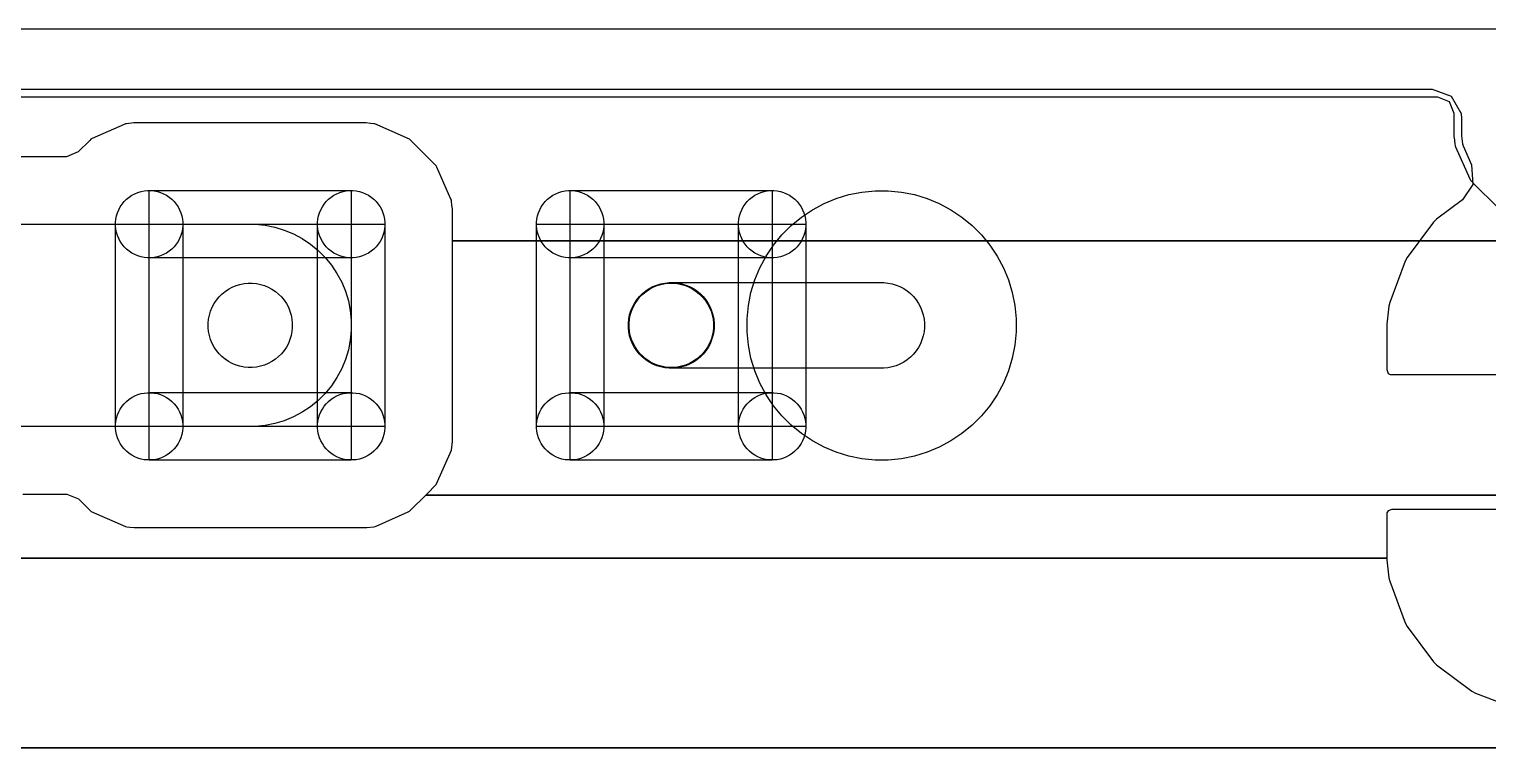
# Model space of a CAD drawing. Extents: x 125179 to 173800, y -108200 to -87800.
# Drawn here: x 149669 to 154000, y -103133 to -101000 of the extents above; entities that cross this region are included whole.
import ezdxf

# ---------------------------------------------------------------- set-up
doc = ezdxf.new("R2010")
doc.units = 0
doc.layers.add('L2D0_Cu1', color=1, linetype='CONTINUOUS')
doc.layers.add('L4D0_Cu2', color=2, linetype='CONTINUOUS')

msp = doc.modelspace()

# ---------------------------------------------------------------- linework, layer by layer
at = {"layer": 'L2D0_Cu1'}
for points in [[(166624.219, -101628.019), (150925.5, -101628.019), (150925.5, -101533.954), (150924.034, -101521.631), (150922.816, -101511.4), (150922.816, -101511.399), (150922.382, -101507.754), (150920.892, -101504.399), (150920.891, -101504.396), (150878.776, -101409.582), (150878.775, -101409.581), (150876.939, -101405.447), (150873.738, -101402.252), (150873.737, -101402.25), (150820.894, -101349.5), (150797.713, -101326.359), (150695.327, -101281.094), (150691.671, -101280.668), (150691.668, -101280.667), (150682.276, -101279.572), (150669.646, -101278.1), (149980.354, -101278.1), (149978.929, -101278.27), (149978.922, -101278.27), (149957.8, -101280.784), (149957.799, -101280.784), (149954.154, -101281.218), (149950.799, -101282.708), (149950.796, -101282.709), (149855.982, -101324.824), (149855.981, -101324.825), (149851.847, -101326.661), (149848.652, -101329.862), (149848.65, -101329.863), (149814.455, -101364.118), (149779.777, -101378.5), (149624.5, -101378.5)], [(149060.262, -101579), (150339.738, -101579), (150369.072, -101581.889), (150397.982, -101587.64), (150426.189, -101596.196), (150453.421, -101607.476), (150479.417, -101621.371), (150503.925, -101637.747), (150526.711, -101656.447), (150547.553, -101677.289), (150566.253, -101700.075), (150582.629, -101724.583), (150596.524, -101750.579), (150607.804, -101777.811), (150616.36, -101806.018), (150622.111, -101834.928), (150625, -101864.262), (150625, -101893.738), (150622.111, -101923.072), (150616.36, -101951.982), (150607.804, -101980.189), (150596.524, -102007.421), (150582.629, -102033.417), (150566.253, -102057.925), (150547.553, -102080.711), (150526.711, -102101.553), (150503.925, -102120.253), (150479.417, -102136.629), (150453.421, -102150.524), (150426.189, -102161.804), (150397.982, -102170.36), (150369.072, -102176.111), (150339.738, -102179), (149060.262, -102179)], [(166200.393, -102382.55), (150846.058, -102382.55), (150849.103, -102379.5), (150877.241, -102351.313), (150922.506, -102248.927), (150925.5, -102223.246), (150925.5, -101628.019), (166624.219, -101628.019)], [(149649.5, -102379.5), (149780.584, -102379.5), (149815.202, -102393.821), (149848.777, -102427.337), (149852.287, -102430.841), (149954.673, -102476.106), (149958.329, -102476.532), (149958.332, -102476.533), (149967.724, -102477.628), (149980.354, -102479.1), (150669.646, -102479.1), (150671.071, -102478.93), (150671.078, -102478.93), (150692.2, -102476.416), (150692.201, -102476.416), (150695.846, -102475.982), (150699.201, -102474.492), (150699.204, -102474.491), (150794.018, -102432.376), (150794.019, -102432.375), (150798.153, -102430.539), (150801.348, -102427.338), (150801.35, -102427.337), (150846.058, -102382.55), (166200.393, -102382.55)], [(166624.268, -103132.613), (149600.5, -103132.613)], [(149600.5, -103132.613), (166624.268, -103132.613)]]:
    msp.add_lwpolyline(points, dxfattribs=at)
for points in [[(150020.093, -101678.48), (150010.327, -101677.518), (150000.702, -101675.603), (149991.311, -101672.754), (149982.244, -101668.999), (149973.59, -101664.373), (149965.43, -101658.921), (149957.844, -101652.695), (149950.905, -101645.756), (149944.679, -101638.17), (149939.227, -101630.01), (149934.601, -101621.356), (149930.846, -101612.289), (149927.997, -101602.898), (149926.082, -101593.273), (149925.12, -101583.507), (149925.12, -101573.693), (149926.082, -101563.927), (149927.997, -101554.302), (149930.846, -101544.911), (149934.601, -101535.844), (149939.227, -101527.19), (149944.679, -101519.03), (149950.905, -101511.444), (149957.844, -101504.505), (149965.43, -101498.279), (149973.59, -101492.827), (149982.244, -101488.201), (149991.311, -101484.446), (150000.702, -101481.597), (150010.327, -101479.682), (150020.093, -101478.72), (150029.907, -101478.72), (150039.673, -101479.682), (150049.298, -101481.597), (150058.689, -101484.446), (150067.756, -101488.201), (150076.41, -101492.827), (150084.57, -101498.279), (150092.156, -101504.505), (150099.095, -101511.444), (150105.321, -101519.03), (150110.773, -101527.19), (150115.399, -101535.844), (150119.154, -101544.911), (150122.003, -101554.302), (150123.918, -101563.927), (150124.88, -101573.693), (150124.88, -101583.507), (150123.918, -101593.273), (150122.003, -101602.898), (150119.154, -101612.289), (150115.399, -101621.356), (150110.773, -101630.01), (150105.321, -101638.17), (150099.095, -101645.756), (150092.156, -101652.695), (150084.57, -101658.921), (150076.41, -101664.373), (150067.756, -101668.999), (150058.689, -101672.754), (150049.298, -101675.603), (150039.673, -101677.518), (150029.907, -101678.48)], [(150025, -101678.6), (150025, -101478.6), (150625, -101478.6), (150625, -101678.6)], [(150620.093, -101678.48), (150610.327, -101677.518), (150600.702, -101675.603), (150591.311, -101672.754), (150582.244, -101668.999), (150573.59, -101664.373), (150565.43, -101658.921), (150557.844, -101652.695), (150550.905, -101645.756), (150544.679, -101638.17), (150539.227, -101630.01), (150534.601, -101621.356), (150530.846, -101612.289), (150527.997, -101602.898), (150526.082, -101593.273), (150525.12, -101583.507), (150525.12, -101573.693), (150526.082, -101563.927), (150527.997, -101554.302), (150530.846, -101544.911), (150534.601, -101535.844), (150539.227, -101527.19), (150544.679, -101519.03), (150550.905, -101511.444), (150557.844, -101504.505), (150565.43, -101498.279), (150573.59, -101492.827), (150582.244, -101488.201), (150591.311, -101484.446), (150600.702, -101481.597), (150610.327, -101479.682), (150620.093, -101478.72), (150629.907, -101478.72), (150639.673, -101479.682), (150649.298, -101481.597), (150658.689, -101484.446), (150667.756, -101488.201), (150676.41, -101492.827), (150684.57, -101498.279), (150692.156, -101504.505), (150699.095, -101511.444), (150705.321, -101519.03), (150710.773, -101527.19), (150715.399, -101535.844), (150719.154, -101544.911), (150722.003, -101554.302), (150723.918, -101563.927), (150724.88, -101573.693), (150724.88, -101583.507), (150723.918, -101593.273), (150722.003, -101602.898), (150719.154, -101612.289), (150715.399, -101621.356), (150710.773, -101630.01), (150705.321, -101638.17), (150699.095, -101645.756), (150692.156, -101652.695), (150684.57, -101658.921), (150676.41, -101664.373), (150667.756, -101668.999), (150658.689, -101672.754), (150649.298, -101675.603), (150639.673, -101677.518), (150629.907, -101678.48)], [(151270.093, -101678.48), (151260.327, -101677.518), (151250.702, -101675.603), (151241.311, -101672.754), (151232.244, -101668.999), (151223.59, -101664.373), (151215.43, -101658.921), (151207.844, -101652.695), (151200.905, -101645.756), (151194.679, -101638.17), (151189.227, -101630.01), (151184.601, -101621.356), (151180.846, -101612.289), (151177.997, -101602.898), (151176.082, -101593.273), (151175.12, -101583.507), (151175.12, -101573.693), (151176.082, -101563.927), (151177.997, -101554.302), (151180.846, -101544.911), (151184.601, -101535.844), (151189.227, -101527.19), (151194.679, -101519.03), (151200.905, -101511.444), (151207.844, -101504.505), (151215.43, -101498.279), (151223.59, -101492.827), (151232.244, -101488.201), (151241.311, -101484.446), (151250.702, -101481.597), (151260.327, -101479.682), (151270.093, -101478.72), (151279.907, -101478.72), (151289.673, -101479.682), (151299.298, -101481.597), (151308.689, -101484.446), (151317.756, -101488.201), (151326.41, -101492.827), (151334.57, -101498.279), (151342.156, -101504.505), (151349.095, -101511.444), (151355.321, -101519.03), (151360.773, -101527.19), (151365.399, -101535.844), (151369.154, -101544.911), (151372.003, -101554.302), (151373.918, -101563.927), (151374.88, -101573.693), (151374.88, -101583.507), (151373.918, -101593.273), (151372.003, -101602.898), (151369.154, -101612.289), (151365.399, -101621.356), (151360.773, -101630.01), (151355.321, -101638.17), (151349.095, -101645.756), (151342.156, -101652.695), (151334.57, -101658.921), (151326.41, -101664.373), (151317.756, -101668.999), (151308.689, -101672.754), (151299.298, -101675.603), (151289.673, -101677.518), (151279.907, -101678.48)], [(151275, -101678.6), (151275, -101478.6), (151875, -101478.6), (151875, -101678.6)], [(151870.093, -101678.48), (151860.327, -101677.518), (151850.702, -101675.603), (151841.311, -101672.754), (151832.244, -101668.999), (151823.59, -101664.373), (151815.43, -101658.921), (151807.844, -101652.695), (151800.905, -101645.756), (151794.679, -101638.17), (151789.227, -101630.01), (151784.601, -101621.356), (151780.846, -101612.289), (151777.997, -101602.898), (151776.082, -101593.273), (151775.12, -101583.507), (151775.12, -101573.693), (151776.082, -101563.927), (151777.997, -101554.302), (151780.846, -101544.911), (151784.601, -101535.844), (151789.227, -101527.19), (151794.679, -101519.03), (151800.905, -101511.444), (151807.844, -101504.505), (151815.43, -101498.279), (151823.59, -101492.827), (151832.244, -101488.201), (151841.311, -101484.446), (151850.702, -101481.597), (151860.327, -101479.682), (151870.093, -101478.72), (151879.907, -101478.72), (151889.673, -101479.682), (151899.298, -101481.597), (151908.689, -101484.446), (151917.756, -101488.201), (151926.41, -101492.827), (151934.57, -101498.279), (151942.156, -101504.505), (151949.095, -101511.444), (151955.321, -101519.03), (151960.773, -101527.19), (151965.399, -101535.844), (151969.154, -101544.911), (151972.003, -101554.302), (151973.918, -101563.927), (151974.88, -101573.693), (151974.88, -101583.507), (151973.918, -101593.273), (151972.003, -101602.898), (151969.154, -101612.289), (151965.399, -101621.356), (151960.773, -101630.01), (151955.321, -101638.17), (151949.095, -101645.756), (151942.156, -101652.695), (151934.57, -101658.921), (151926.41, -101664.373), (151917.756, -101668.999), (151908.689, -101672.754), (151899.298, -101675.603), (151889.673, -101677.518), (151879.907, -101678.48)], [(152180.373, -102278.518), (152141.308, -102274.671), (152102.808, -102267.013), (152065.244, -102255.618), (152028.978, -102240.596), (151994.359, -102222.091), (151961.72, -102200.283), (151931.376, -102175.38), (151903.62, -102147.624), (151878.717, -102117.28), (151856.909, -102084.641), (151838.404, -102050.022), (151823.382, -102013.756), (151811.987, -101976.192), (151804.329, -101937.692), (151800.482, -101898.627), (151800.482, -101859.373), (151804.329, -101820.308), (151811.987, -101781.808), (151823.382, -101744.244), (151838.404, -101707.978), (151856.909, -101673.359), (151878.717, -101640.72), (151903.62, -101610.376), (151931.376, -101582.62), (151961.72, -101557.717), (151994.359, -101535.909), (152028.978, -101517.404), (152065.244, -101502.382), (152102.808, -101490.987), (152141.308, -101483.329), (152180.373, -101479.482), (152219.627, -101479.482), (152258.692, -101483.329), (152297.192, -101490.987), (152334.756, -101502.382), (152371.022, -101517.404), (152405.641, -101535.909), (152438.28, -101557.717), (152468.624, -101582.62), (152496.38, -101610.376), (152521.283, -101640.72), (152543.091, -101673.359), (152561.596, -101707.978), (152576.618, -101744.244), (152588.013, -101781.808), (152595.671, -101820.308), (152599.518, -101859.373), (152599.518, -101898.627), (152595.671, -101937.692), (152588.013, -101976.192), (152576.618, -102013.756), (152561.596, -102050.022), (152543.091, -102084.641), (152521.283, -102117.28), (152496.38, -102147.624), (152468.624, -102175.38), (152438.28, -102200.283), (152405.641, -102222.091), (152371.022, -102240.596), (152334.756, -102255.618), (152297.192, -102267.013), (152258.692, -102274.671), (152219.627, -102278.518)], [(149925, -102178.6), (149925, -101578.6), (150125, -101578.6), (150125, -102178.6)], [(150025, -102178.6), (150025, -101578.6), (150625, -101578.6), (150625, -102178.6)], [(150525, -102178.6), (150525, -101578.6), (150725, -101578.6), (150725, -102178.6)], [(151175, -102178.6), (151175, -101578.6), (151375, -101578.6), (151375, -102178.6)], [(151275, -102178.6), (151275, -101578.6), (151875, -101578.6), (151875, -102178.6)], [(151775, -102178.6), (151775, -101578.6), (151975, -101578.6), (151975, -102178.6)], [(150318.859, -102004), (150306.637, -102002.796), (150294.591, -102000.4), (150282.838, -101996.835), (150271.491, -101992.135), (150260.66, -101986.345), (150250.448, -101979.522), (150240.954, -101971.731), (150232.269, -101963.046), (150224.478, -101953.552), (150217.655, -101943.34), (150211.865, -101932.509), (150207.165, -101921.162), (150203.6, -101909.409), (150201.204, -101897.363), (150200, -101885.141), (150200, -101872.459), (150201.204, -101860.237), (150203.6, -101848.191), (150207.165, -101836.438), (150211.865, -101825.091), (150217.655, -101814.26), (150224.478, -101804.048), (150232.269, -101794.554), (150240.954, -101785.869), (150250.448, -101778.078), (150260.66, -101771.255), (150271.491, -101765.465), (150282.838, -101760.765), (150294.591, -101757.2), (150306.637, -101754.804), (150318.859, -101753.6), (150331.141, -101753.6), (150343.363, -101754.804), (150355.409, -101757.2), (150367.162, -101760.765), (150378.509, -101765.465), (150389.34, -101771.255), (150399.552, -101778.078), (150409.046, -101785.869), (150417.731, -101794.554), (150425.522, -101804.048), (150432.345, -101814.26), (150438.135, -101825.091), (150442.835, -101836.438), (150446.4, -101848.191), (150448.796, -101860.237), (150450, -101872.459), (150450, -101885.141), (150448.796, -101897.363), (150446.4, -101909.409), (150442.835, -101921.162), (150438.135, -101932.509), (150432.345, -101943.34), (150425.522, -101953.552), (150417.731, -101963.046), (150409.046, -101971.731), (150399.552, -101979.522), (150389.34, -101986.345), (150378.509, -101992.135), (150367.162, -101996.835), (150355.409, -102000.4), (150343.363, -102002.796), (150331.141, -102004)], [(151568.761, -102006), (151556.343, -102004.777), (151544.104, -102002.343), (151532.163, -101998.72), (151520.635, -101993.945), (151509.63, -101988.063), (151499.255, -101981.13), (151489.609, -101973.214), (151480.786, -101964.391), (151472.87, -101954.745), (151465.937, -101944.37), (151460.055, -101933.365), (151455.28, -101921.837), (151451.657, -101909.896), (151449.223, -101897.657), (151448, -101885.239), (151448, -101872.761), (151449.223, -101860.343), (151451.657, -101848.104), (151455.28, -101836.163), (151460.055, -101824.635), (151465.937, -101813.63), (151472.87, -101803.255), (151480.786, -101793.609), (151489.609, -101784.786), (151499.255, -101776.87), (151509.63, -101769.937), (151520.635, -101764.055), (151532.163, -101759.28), (151544.104, -101755.657), (151556.343, -101753.223), (151568.761, -101752), (151581.639, -101752), (151594.057, -101753.223), (151606.296, -101755.657), (151618.237, -101759.28), (151629.765, -101764.055), (151640.77, -101769.937), (151651.145, -101776.87), (151660.791, -101784.786), (151669.614, -101793.609), (151677.53, -101803.255), (151684.463, -101813.63), (151690.345, -101824.635), (151695.12, -101836.163), (151698.743, -101848.104), (151701.177, -101860.343), (151702.4, -101872.761), (151702.4, -101885.239), (151701.177, -101897.657), (151698.743, -101909.896), (151695.12, -101921.837), (151690.345, -101933.365), (151684.463, -101944.37), (151677.53, -101954.745), (151669.614, -101964.391), (151660.791, -101973.214), (151651.145, -101981.13), (151640.77, -101988.063), (151629.765, -101993.945), (151618.237, -101998.72), (151606.296, -102002.343), (151594.057, -102004.777), (151581.639, -102006)], [(151569.161, -102006), (151556.743, -102004.777), (151544.504, -102002.343), (151532.563, -101998.72), (151521.035, -101993.945), (151510.03, -101988.063), (151499.655, -101981.13), (151490.009, -101973.214), (151481.186, -101964.391), (151473.27, -101954.745), (151466.337, -101944.37), (151460.455, -101933.365), (151455.68, -101921.837), (151452.057, -101909.896), (151449.623, -101897.657), (151448.4, -101885.239), (151448.4, -101872.761), (151449.623, -101860.343), (151452.057, -101848.104), (151455.68, -101836.163), (151460.455, -101824.635), (151466.337, -101813.63), (151473.27, -101803.255), (151481.186, -101793.609), (151490.009, -101784.786), (151499.655, -101776.87), (151510.03, -101769.937), (151521.035, -101764.055), (151532.563, -101759.28), (151544.504, -101755.657), (151556.743, -101753.223), (151569.161, -101752), (152206.239, -101752), (152218.657, -101753.223), (152230.896, -101755.657), (152242.837, -101759.28), (152254.365, -101764.055), (152265.37, -101769.937), (152275.745, -101776.87), (152285.391, -101784.786), (152294.214, -101793.609), (152302.13, -101803.255), (152309.063, -101813.63), (152314.945, -101824.635), (152319.72, -101836.163), (152323.343, -101848.104), (152325.777, -101860.343), (152327, -101872.761), (152327, -101885.239), (152325.777, -101897.657), (152323.343, -101909.896), (152319.72, -101921.837), (152314.945, -101933.365), (152309.063, -101944.37), (152302.13, -101954.745), (152294.214, -101964.391), (152285.391, -101973.214), (152275.745, -101981.13), (152265.37, -101988.063), (152254.365, -101993.945), (152242.837, -101998.72), (152230.896, -102002.343), (152218.657, -102004.777), (152206.239, -102006)], [(151569.259, -102004), (151557.037, -102002.796), (151544.991, -102000.4), (151533.238, -101996.835), (151521.891, -101992.135), (151511.06, -101986.345), (151500.848, -101979.522), (151491.354, -101971.731), (151482.269, -101962.646), (151474.478, -101953.152), (151467.655, -101942.94), (151461.865, -101932.109), (151457.165, -101920.762), (151453.6, -101909.009), (151451.204, -101896.963), (151450, -101884.741), (151450, -101872.459), (151451.204, -101860.237), (151453.6, -101848.191), (151457.165, -101836.438), (151461.865, -101825.091), (151467.655, -101814.26), (151474.478, -101804.048), (151482.269, -101794.554), (151490.954, -101785.869), (151500.448, -101778.078), (151510.66, -101771.255), (151521.491, -101765.465), (151532.838, -101760.765), (151544.591, -101757.2), (151556.637, -101754.804), (151568.859, -101753.6), (151581.141, -101753.6), (151593.363, -101754.804), (151605.409, -101757.2), (151617.162, -101760.765), (151628.509, -101765.465), (151639.34, -101771.255), (151649.552, -101778.078), (151659.046, -101785.869), (151668.131, -101794.954), (151675.922, -101804.448), (151682.745, -101814.66), (151688.535, -101825.491), (151693.235, -101836.838), (151696.8, -101848.591), (151699.196, -101860.637), (151700.4, -101872.859), (151700.4, -101885.141), (151699.196, -101897.363), (151696.8, -101909.409), (151693.235, -101921.162), (151688.535, -101932.509), (151682.745, -101943.34), (151675.922, -101953.552), (151668.131, -101963.046), (151659.446, -101971.731), (151649.952, -101979.522), (151639.74, -101986.345), (151628.909, -101992.135), (151617.562, -101996.835), (151605.809, -102000.4), (151593.763, -102002.796), (151581.541, -102004)], [(150020.093, -102278.48), (150010.327, -102277.518), (150000.702, -102275.603), (149991.311, -102272.754), (149982.244, -102268.999), (149973.59, -102264.373), (149965.43, -102258.921), (149957.844, -102252.695), (149950.905, -102245.756), (149944.679, -102238.17), (149939.227, -102230.01), (149934.601, -102221.356), (149930.846, -102212.289), (149927.997, -102202.898), (149926.082, -102193.273), (149925.12, -102183.507), (149925.12, -102173.693), (149926.082, -102163.927), (149927.997, -102154.302), (149930.846, -102144.911), (149934.601, -102135.844), (149939.227, -102127.19), (149944.679, -102119.03), (149950.905, -102111.444), (149957.844, -102104.505), (149965.43, -102098.279), (149973.59, -102092.827), (149982.244, -102088.201), (149991.311, -102084.446), (150000.702, -102081.597), (150010.327, -102079.682), (150020.093, -102078.72), (150029.907, -102078.72), (150039.673, -102079.682), (150049.298, -102081.597), (150058.689, -102084.446), (150067.756, -102088.201), (150076.41, -102092.827), (150084.57, -102098.279), (150092.156, -102104.505), (150099.095, -102111.444), (150105.321, -102119.03), (150110.773, -102127.19), (150115.399, -102135.844), (150119.154, -102144.911), (150122.003, -102154.302), (150123.918, -102163.927), (150124.88, -102173.693), (150124.88, -102183.507), (150123.918, -102193.273), (150122.003, -102202.898), (150119.154, -102212.289), (150115.399, -102221.356), (150110.773, -102230.01), (150105.321, -102238.17), (150099.095, -102245.756), (150092.156, -102252.695), (150084.57, -102258.921), (150076.41, -102264.373), (150067.756, -102268.999), (150058.689, -102272.754), (150049.298, -102275.603), (150039.673, -102277.518), (150029.907, -102278.48)], [(150025, -102278.6), (150025, -102078.6), (150625, -102078.6), (150625, -102278.6)], [(150620.093, -102278.48), (150610.327, -102277.518), (150600.702, -102275.603), (150591.311, -102272.754), (150582.244, -102268.999), (150573.59, -102264.373), (150565.43, -102258.921), (150557.844, -102252.695), (150550.905, -102245.756), (150544.679, -102238.17), (150539.227, -102230.01), (150534.601, -102221.356), (150530.846, -102212.289), (150527.997, -102202.898), (150526.082, -102193.273), (150525.12, -102183.507), (150525.12, -102173.693), (150526.082, -102163.927), (150527.997, -102154.302), (150530.846, -102144.911), (150534.601, -102135.844), (150539.227, -102127.19), (150544.679, -102119.03), (150550.905, -102111.444), (150557.844, -102104.505), (150565.43, -102098.279), (150573.59, -102092.827), (150582.244, -102088.201), (150591.311, -102084.446), (150600.702, -102081.597), (150610.327, -102079.682), (150620.093, -102078.72), (150629.907, -102078.72), (150639.673, -102079.682), (150649.298, -102081.597), (150658.689, -102084.446), (150667.756, -102088.201), (150676.41, -102092.827), (150684.57, -102098.279), (150692.156, -102104.505), (150699.095, -102111.444), (150705.321, -102119.03), (150710.773, -102127.19), (150715.399, -102135.844), (150719.154, -102144.911), (150722.003, -102154.302), (150723.918, -102163.927), (150724.88, -102173.693), (150724.88, -102183.507), (150723.918, -102193.273), (150722.003, -102202.898), (150719.154, -102212.289), (150715.399, -102221.356), (150710.773, -102230.01), (150705.321, -102238.17), (150699.095, -102245.756), (150692.156, -102252.695), (150684.57, -102258.921), (150676.41, -102264.373), (150667.756, -102268.999), (150658.689, -102272.754), (150649.298, -102275.603), (150639.673, -102277.518), (150629.907, -102278.48)], [(151270.093, -102278.48), (151260.327, -102277.518), (151250.702, -102275.603), (151241.311, -102272.754), (151232.244, -102268.999), (151223.59, -102264.373), (151215.43, -102258.921), (151207.844, -102252.695), (151200.905, -102245.756), (151194.679, -102238.17), (151189.227, -102230.01), (151184.601, -102221.356), (151180.846, -102212.289), (151177.997, -102202.898), (151176.082, -102193.273), (151175.12, -102183.507), (151175.12, -102173.693), (151176.082, -102163.927), (151177.997, -102154.302), (151180.846, -102144.911), (151184.601, -102135.844), (151189.227, -102127.19), (151194.679, -102119.03), (151200.905, -102111.444), (151207.844, -102104.505), (151215.43, -102098.279), (151223.59, -102092.827), (151232.244, -102088.201), (151241.311, -102084.446), (151250.702, -102081.597), (151260.327, -102079.682), (151270.093, -102078.72), (151279.907, -102078.72), (151289.673, -102079.682), (151299.298, -102081.597), (151308.689, -102084.446), (151317.756, -102088.201), (151326.41, -102092.827), (151334.57, -102098.279), (151342.156, -102104.505), (151349.095, -102111.444), (151355.321, -102119.03), (151360.773, -102127.19), (151365.399, -102135.844), (151369.154, -102144.911), (151372.003, -102154.302), (151373.918, -102163.927), (151374.88, -102173.693), (151374.88, -102183.507), (151373.918, -102193.273), (151372.003, -102202.898), (151369.154, -102212.289), (151365.399, -102221.356), (151360.773, -102230.01), (151355.321, -102238.17), (151349.095, -102245.756), (151342.156, -102252.695), (151334.57, -102258.921), (151326.41, -102264.373), (151317.756, -102268.999), (151308.689, -102272.754), (151299.298, -102275.603), (151289.673, -102277.518), (151279.907, -102278.48)], [(151275, -102278.6), (151275, -102078.6), (151875, -102078.6), (151875, -102278.6)], [(151870.093, -102278.48), (151860.327, -102277.518), (151850.702, -102275.603), (151841.311, -102272.754), (151832.244, -102268.999), (151823.59, -102264.373), (151815.43, -102258.921), (151807.844, -102252.695), (151800.905, -102245.756), (151794.679, -102238.17), (151789.227, -102230.01), (151784.601, -102221.356), (151780.846, -102212.289), (151777.997, -102202.898), (151776.082, -102193.273), (151775.12, -102183.507), (151775.12, -102173.693), (151776.082, -102163.927), (151777.997, -102154.302), (151780.846, -102144.911), (151784.601, -102135.844), (151789.227, -102127.19), (151794.679, -102119.03), (151800.905, -102111.444), (151807.844, -102104.505), (151815.43, -102098.279), (151823.59, -102092.827), (151832.244, -102088.201), (151841.311, -102084.446), (151850.702, -102081.597), (151860.327, -102079.682), (151870.093, -102078.72), (151879.907, -102078.72), (151889.673, -102079.682), (151899.298, -102081.597), (151908.689, -102084.446), (151917.756, -102088.201), (151926.41, -102092.827), (151934.57, -102098.279), (151942.156, -102104.505), (151949.095, -102111.444), (151955.321, -102119.03), (151960.773, -102127.19), (151965.399, -102135.844), (151969.154, -102144.911), (151972.003, -102154.302), (151973.918, -102163.927), (151974.88, -102173.693), (151974.88, -102183.507), (151973.918, -102193.273), (151972.003, -102202.898), (151969.154, -102212.289), (151965.399, -102221.356), (151960.773, -102230.01), (151955.321, -102238.17), (151949.095, -102245.756), (151942.156, -102252.695), (151934.57, -102258.921), (151926.41, -102264.373), (151917.756, -102268.999), (151908.689, -102272.754), (151899.298, -102275.603), (151889.673, -102277.518), (151879.907, -102278.48)]]:
    msp.add_lwpolyline(points, close=True, dxfattribs=at)
at = {"layer": 'L4D0_Cu2'}
for points in [[(154604.913, -101000), (146695.087, -101000)], [(146851.105, -101178.3), (153835.201, -101178.3), (153890.802, -101198.537), (153920.387, -101249.779), (153921.701, -101264.8), (153921.701, -101316.348), (153924.587, -101340.613), (153927.221, -101346.544), (153927.222, -101346.546), (153951.895, -101402.092), (153955.971, -101461.121), (153924.719, -101506.424), (153847.744, -101564.114), (153839.114, -101572.744), (153760.611, -101677.49), (153754.755, -101688.186), (153708.544, -101811.454), (153706.057, -101821.917), (153700.252, -101875.348), (153700, -101880.001), (153700, -102009.749), (153704.252, -102021.432), (153710.432, -102025), (155284.749, -102025)], [(146844.767, -101200.5), (153850.5, -101200.5), (153885.148, -101214.852), (153899.5, -101249.5), (153899.5, -101319.646), (153899.67, -101321.071), (153899.67, -101321.078), (153901.996, -101340.622), (153902.618, -101345.846), (153904.108, -101349.201), (153904.109, -101349.204), (153946.224, -101444.018), (153948.061, -101448.153), (153951.262, -101451.348), (153951.263, -101451.35), (153959.65, -101459.722), (154027.287, -101527.241)], [(154289.568, -102425), (153715.251, -102425), (153703.568, -102429.252), (153700, -102435.432), (153700, -102569.999), (146766.175, -102569.999)], [(146766.175, -102569.999), (153700, -102569.999), (153700.252, -102574.652), (153706.057, -102628.083), (153708.544, -102638.546), (153754.755, -102761.814), (153760.611, -102772.51), (153839.114, -102877.256), (153847.744, -102885.886), (153952.49, -102964.389), (153963.186, -102970.245), (154086.454, -103016.456)]]:
    msp.add_lwpolyline(points, dxfattribs=at)
msp.add_lwpolyline([(152180.373, -102278.518), (152141.308, -102274.671), (152102.808, -102267.013), (152065.244, -102255.618), (152028.978, -102240.596), (151994.359, -102222.091), (151961.72, -102200.283), (151931.376, -102175.38), (151903.62, -102147.624), (151878.717, -102117.28), (151856.909, -102084.641), (151838.404, -102050.022), (151823.382, -102013.756), (151811.987, -101976.192), (151804.329, -101937.692), (151800.482, -101898.627), (151800.482, -101859.373), (151804.329, -101820.308), (151811.987, -101781.808), (151823.382, -101744.244), (151838.404, -101707.978), (151856.909, -101673.359), (151878.717, -101640.72), (151903.62, -101610.376), (151931.376, -101582.62), (151961.72, -101557.717), (151994.359, -101535.909), (152028.978, -101517.404), (152065.244, -101502.382), (152102.808, -101490.987), (152141.308, -101483.329), (152180.373, -101479.482), (152219.627, -101479.482), (152258.692, -101483.329), (152297.192, -101490.987), (152334.756, -101502.382), (152371.022, -101517.404), (152405.641, -101535.909), (152438.28, -101557.717), (152468.624, -101582.62), (152496.38, -101610.376), (152521.283, -101640.72), (152543.091, -101673.359), (152561.596, -101707.978), (152576.618, -101744.244), (152588.013, -101781.808), (152595.671, -101820.308), (152599.518, -101859.373), (152599.518, -101898.627), (152595.671, -101937.692), (152588.013, -101976.192), (152576.618, -102013.756), (152561.596, -102050.022), (152543.091, -102084.641), (152521.283, -102117.28), (152496.38, -102147.624), (152468.624, -102175.38), (152438.28, -102200.283), (152405.641, -102222.091), (152371.022, -102240.596), (152334.756, -102255.618), (152297.192, -102267.013), (152258.692, -102274.671), (152219.627, -102278.518)], close=True, dxfattribs=at)

doc.saveas('drawing.dxf')
